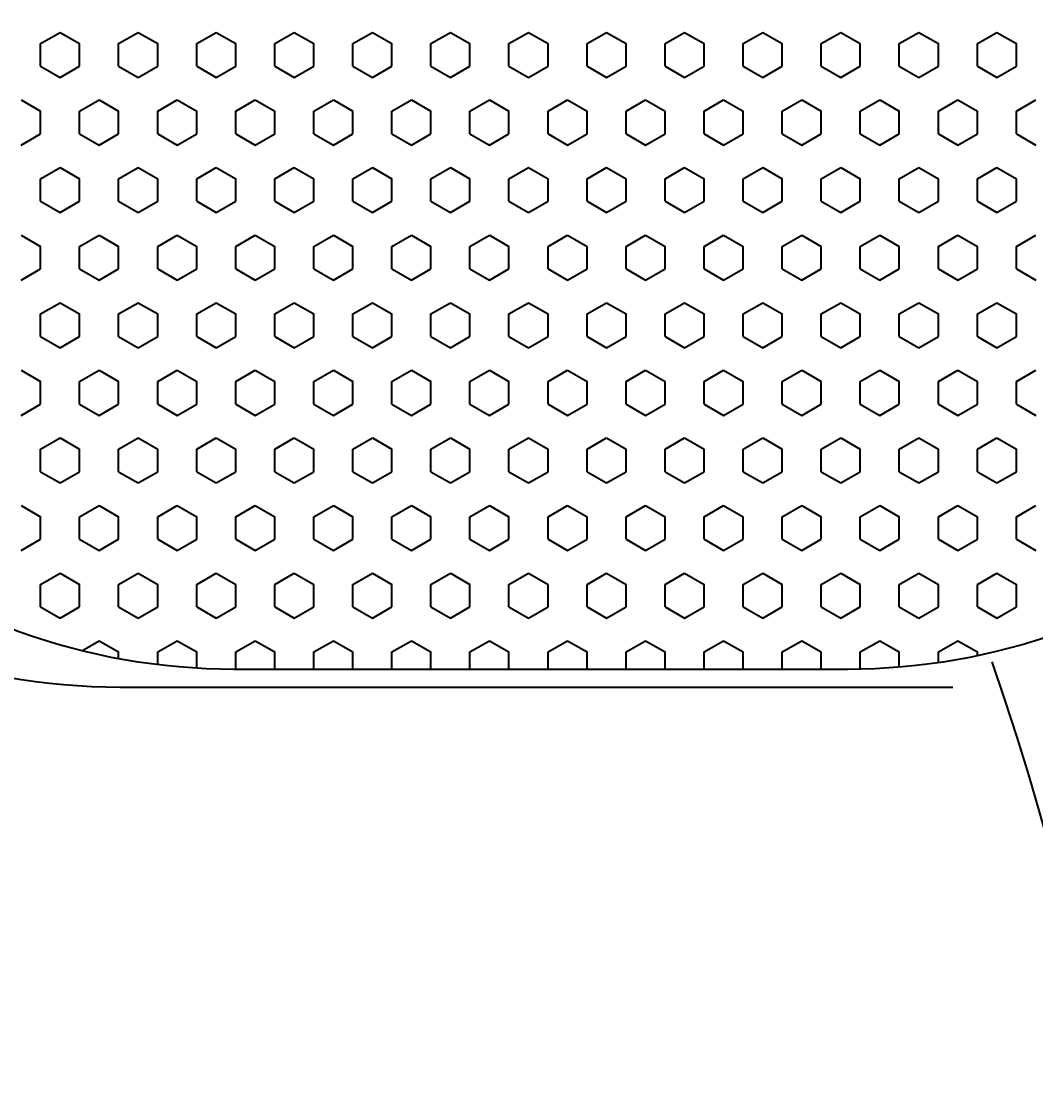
# Model space of a CAD drawing. Header units: millimetres. Extents: x 154.1 to 235.2, y 94.9 to 137.4.
# Drawn here: x 205.0363 to 205.1489, y 114.6907 to 114.8076 of the extents above; entities that cross this region are included whole.
import ezdxf

# ---------------------------------------------------------------- set-up
doc = ezdxf.new("R2010")
doc.units = ezdxf.units.MM
doc.header["$LTSCALE"] = 0.05
doc.layers.add('ACES-I', color=251, linetype='Continuous')
doc.layers.add('Cotas', color=6, linetype='Continuous')
doc.styles.get("Standard").update_dxf_attribs({"font": 'arial.ttf'})
doc.dimstyles.new('ISO-25', dxfattribs={"dimtxt": 0.3, "dimasz": 2.5, "dimexe": 1.25, "dimexo": 0.625, "dimgap": 0.2, "dimtad": 1, "dimzin": 1, "dimtxsty": 'Standard', "dimcen": 2.5, "dimse1": 1, "dimse2": 1, "dimsd1": 1, "dimsd2": 1, "dimclrd": 6, "dimclrt": 2, "dimadec": 0, "dimazin": 0, "dimtfac": 1, "dimtmove": 0, "dimatfit": 3, "dimfxl": 1, "dimarcsym": 0})

# ---------------------------------------------------------------- blocks, each defined once
blk = doc.blocks.new('*X8')
at = {"color": 0}
for p, q in [((6.082500001422513, 2.66302811745843), (6.081250001422513, 2.665193180967891)), ((6.085000000848469, 2.663028116147282), (6.086250000848469, 2.665193179656743)), ((6.097500001425312, 2.663028117460047), (6.096250001425313, 2.665193180969508)), ((6.10000000085127, 2.663028116145665), (6.10125000085127, 2.665193179655126)), ((6.112500001428113, 2.663028117461665), (6.111250001428114, 2.665193180971126)), ((6.115000000854071, 2.663028116144047), (6.116250000854071, 2.665193179653508)), ((6.127500001430914, 2.663028117463281), (6.126250001430914, 2.665193180972742)), ((6.130000000856872, 2.663028116142429), (6.131250000856872, 2.66519317965189)), ((6.073750000846601, 2.660863052638899), (6.075000000846601, 2.66302811614836)), ((6.075, 2.6630281173), (6.077500000000001, 2.6630281173)), ((6.078750001421579, 2.66086305394843), (6.077500001421579, 2.663028117457891)), ((6.0825, 2.6630281173), (6.085000000000001, 2.6630281173)), ((6.088750000849402, 2.660863052637282), (6.090000000849402, 2.663028116146743)), ((6.090000000000001, 2.6630281173), (6.092500000000001, 2.6630281173)), ((6.093750001424379, 2.660863053950047), (6.092500001424379, 2.663028117459508)), ((6.097500000000001, 2.6630281173), (6.100000000000001, 2.6630281173)), ((6.103750000852203, 2.660863052635664), (6.105000000852203, 2.663028116145125)), ((6.105000000000001, 2.6630281173), (6.107500000000002, 2.6630281173)), ((6.10875000142718, 2.660863053951664), (6.10750000142718, 2.663028117461125)), ((6.112500000000002, 2.6630281173), (6.115000000000002, 2.6630281173)), ((6.118750000855004, 2.660863052634047), (6.120000000855004, 2.663028116143508)), ((6.120000000000002, 2.6630281173), (6.122500000000002, 2.6630281173)), ((6.123750001429981, 2.660863053953281), (6.122500001429981, 2.663028117462742)), ((6.127500000000002, 2.6630281173), (6.130000000000003, 2.6630281173)), ((6.133750000857805, 2.660863052632429), (6.135000000857804, 2.66302811614189)), ((6.135000000000002, 2.6630281173), (6.137500000000003, 2.6630281173)), ((6.138750001432781, 2.660863053954899), (6.137500001432781, 2.66302811746436)), ((6.075000001420646, 2.65869799043843), (6.073750001420646, 2.660863053947891)), ((6.077500000847535, 2.6586979891289), (6.078750000847535, 2.660863052638361)), ((6.090000001423447, 2.658697990440047), (6.088750001423447, 2.660863053949508)), ((6.092500000850336, 2.658697989127282), (6.093750000850336, 2.660863052636743)), ((6.105000001426246, 2.658697990441664), (6.103750001426246, 2.660863053951125)), ((6.107500000853137, 2.658697989125664), (6.108750000853137, 2.660863052635125)), ((6.120000001429047, 2.658697990443281), (6.118750001429047, 2.660863053952742)), ((6.122500000855937, 2.658697989124047), (6.123750000855937, 2.660863052633508)), ((6.135000001431847, 2.658697990444899), (6.133750001431848, 2.66086305395436)), ((6.137500000858739, 2.658697989122428), (6.138750000858739, 2.660863052631889)), ((6.069574386297898, 2.65869799028), (6.069999999999999, 2.65869799028)), ((6.071250001419712, 2.65653292692843), (6.070000001419713, 2.658697990437891)), ((6.074999999999999, 2.65869799028), (6.0775, 2.65869799028)), ((6.081250000848469, 2.656532925618899), (6.082500000848468, 2.65869798912836)), ((6.0825, 2.65869799028), (6.085, 2.65869799028)), ((6.086250001422513, 2.656532926930047), (6.085000001422514, 2.658697990439508)), ((6.09, 2.65869799028), (6.0925, 2.65869799028)), ((6.09625000085127, 2.656532925617282), (6.097500000851269, 2.658697989126743)), ((6.0975, 2.65869799028), (6.100000000000001, 2.65869799028)), ((6.101250001425313, 2.656532926931664), (6.100000001425313, 2.658697990441125)), ((6.105, 2.65869799028), (6.107500000000001, 2.65869799028)), ((6.111250000854071, 2.656532925615664), (6.11250000085407, 2.658697989125125)), ((6.112500000000001, 2.65869799028), (6.115000000000001, 2.65869799028)), ((6.116250001428114, 2.656532926933282), (6.115000001428114, 2.658697990442743)), ((6.120000000000001, 2.65869799028), (6.122500000000001, 2.65869799028)), ((6.126250000856872, 2.656532925614046), (6.127500000856871, 2.658697989123507)), ((6.127500000000001, 2.65869799028), (6.130000000000002, 2.65869799028)), ((6.131250001430914, 2.656532926934899), (6.130000001430914, 2.65869799044436)), ((6.135000000000002, 2.65869799028), (6.137500000000002, 2.65869799028)), ((6.070000000846601, 2.654367862110516), (6.071250000846601, 2.656532925619977)), ((6.082500001421579, 2.654367863420047), (6.081250001421579, 2.656532926929508)), ((6.085000000849402, 2.654367862108899), (6.086250000849402, 2.65653292561836)), ((6.097500001424379, 2.654367863421664), (6.096250001424379, 2.656532926931125)), ((6.100000000852203, 2.654367862107281), (6.101250000852203, 2.656532925616742)), ((6.11250000142718, 2.654367863423281), (6.11125000142718, 2.656532926932742)), ((6.115000000855004, 2.654367862105664), (6.116250000855004, 2.656532925615125)), ((6.127500001429981, 2.654367863424898), (6.126250001429981, 2.656532926934359)), ((6.130000000857804, 2.654367862104046), (6.131250000857804, 2.656532925613507)), ((6.068803718789388, 2.65436786326), (6.069999999999999, 2.65436786326)), ((6.073750000847535, 2.652202798600517), (6.075000000847535, 2.654367862109978)), ((6.074999999999999, 2.65436786326), (6.0775, 2.65436786326)), ((6.078750001420646, 2.652202799910047), (6.077500001420646, 2.654367863419508)), ((6.0825, 2.65436786326), (6.085, 2.65436786326)), ((6.088750000850336, 2.652202798598899), (6.090000000850336, 2.65436786210836)), ((6.09, 2.65436786326), (6.0925, 2.65436786326)), ((6.093750001423447, 2.652202799911664), (6.092500001423447, 2.654367863421125)), ((6.0975, 2.65436786326), (6.100000000000001, 2.65436786326)), ((6.103750000853137, 2.652202798597281), (6.105000000853137, 2.654367862106742)), ((6.105, 2.65436786326), (6.107500000000001, 2.65436786326)), ((6.108750001426246, 2.652202799913281), (6.107500001426247, 2.654367863422742)), ((6.112500000000001, 2.65436786326), (6.115000000000001, 2.65436786326)), ((6.118750000855937, 2.652202798595664), (6.120000000855937, 2.654367862105125)), ((6.120000000000001, 2.65436786326), (6.122500000000001, 2.65436786326)), ((6.123750001429047, 2.652202799914898), (6.122500001429048, 2.654367863424359)), ((6.127500000000001, 2.65436786326), (6.130000000000002, 2.65436786326)), ((6.133750000858739, 2.652202798594046), (6.135000000858739, 2.654367862103507)), ((6.135000000000002, 2.65436786326), (6.137500000000002, 2.65436786326)), ((6.138750001431847, 2.652202799916516), (6.137500001431848, 2.654367863425977)), ((6.075000001419713, 2.650037736400047), (6.073750001419713, 2.652202799909508)), ((6.077500000848469, 2.650037735090516), (6.078750000848468, 2.652202798599977)), ((6.090000001422514, 2.650037736401664), (6.088750001422514, 2.652202799911125)), ((6.09250000085127, 2.650037735088899), (6.093750000851269, 2.65220279859836)), ((6.105000001425313, 2.650037736403281), (6.103750001425313, 2.652202799912742)), ((6.107500000854071, 2.650037735087281), (6.10875000085407, 2.652202798596742)), ((6.120000001428114, 2.650037736404899), (6.118750001428114, 2.65220279991436)), ((6.122500000856872, 2.650037735085663), (6.123750000856871, 2.652202798595124)), ((6.135000001430914, 2.650037736406516), (6.133750001430914, 2.652202799915977)), ((6.137500000859672, 2.650037735084046), (6.138750000859671, 2.652202798593507)), ((6.068309786027186, 2.65003773624), (6.069999999999999, 2.65003773624)), ((6.071250001418779, 2.647872672890047), (6.070000001418779, 2.650037736399508)), ((6.074999999999999, 2.65003773624), (6.0775, 2.65003773624)), ((6.081250000849402, 2.647872671580516), (6.082500000849402, 2.650037735089977)), ((6.0825, 2.65003773624), (6.085, 2.65003773624)), ((6.086250001421579, 2.647872672891664), (6.085000001421579, 2.650037736401125)), ((6.09, 2.65003773624), (6.0925, 2.65003773624)), ((6.096250000852203, 2.647872671578898), (6.097500000852203, 2.650037735088359)), ((6.0975, 2.65003773624), (6.100000000000001, 2.65003773624)), ((6.101250001424379, 2.647872672893281), (6.100000001424379, 2.650037736402742)), ((6.105, 2.65003773624), (6.107500000000001, 2.65003773624)), ((6.111250000855004, 2.647872671577281), (6.112500000855004, 2.650037735086742)), ((6.112500000000001, 2.65003773624), (6.115000000000001, 2.65003773624)), ((6.11625000142718, 2.647872672894898), (6.11500000142718, 2.650037736404359)), ((6.120000000000001, 2.65003773624), (6.122500000000001, 2.65003773624)), ((6.126250000857804, 2.647872671575663), (6.127500000857804, 2.650037735085124)), ((6.127500000000001, 2.65003773624), (6.130000000000002, 2.65003773624)), ((6.131250001429981, 2.647872672896515), (6.130000001429981, 2.650037736405976)), ((6.135000000000002, 2.65003773624), (6.137500000000002, 2.65003773624)), ((6.070000000847535, 2.645707608072134), (6.071250000847535, 2.647872671581595)), ((6.082500001420646, 2.645707609381664), (6.081250001420647, 2.647872672891125)), ((6.085000000850336, 2.645707608070516), (6.086250000850336, 2.647872671579977)), ((6.097500001423447, 2.645707609383281), (6.096250001423448, 2.647872672892742)), ((6.100000000853137, 2.645707608068898), (6.101250000853137, 2.647872671578359)), ((6.112500001426246, 2.645707609384898), (6.111250001426247, 2.647872672894359)), ((6.115000000855937, 2.645707608067281), (6.116250000855937, 2.647872671576742)), ((6.127500001429047, 2.645707609386515), (6.126250001429048, 2.647872672895976)), ((6.130000000858739, 2.645707608065663), (6.131250000858739, 2.647872671575124)), ((6.068086728463343, 2.64570760922), (6.069999999999999, 2.64570760922)), ((6.073750000848468, 2.643542544562133), (6.075000000848468, 2.645707608071594)), ((6.074999999999999, 2.64570760922), (6.0775, 2.64570760922)), ((6.078750001419713, 2.643542545871664), (6.077500001419713, 2.645707609381125)), ((6.0825, 2.64570760922), (6.085, 2.64570760922)), ((6.088750000851269, 2.643542544560516), (6.090000000851269, 2.645707608069977)), ((6.09, 2.64570760922), (6.0925, 2.64570760922)), ((6.093750001422514, 2.643542545873281), (6.092500001422514, 2.645707609382742)), ((6.0975, 2.64570760922), (6.100000000000001, 2.64570760922)), ((6.10375000085407, 2.643542544558898), (6.10500000085407, 2.645707608068359)), ((6.105, 2.64570760922), (6.107500000000001, 2.64570760922)), ((6.108750001425313, 2.643542545874898), (6.107500001425313, 2.645707609384359)), ((6.112500000000001, 2.64570760922), (6.115000000000001, 2.64570760922)), ((6.118750000856871, 2.64354254455728), (6.120000000856871, 2.645707608066741)), ((6.120000000000001, 2.64570760922), (6.122500000000001, 2.64570760922)), ((6.123750001428114, 2.643542545876516), (6.122500001428114, 2.645707609385977)), ((6.127500000000001, 2.64570760922), (6.130000000000002, 2.64570760922)), ((6.133750000859671, 2.643542544555663), (6.135000000859671, 2.645707608065124)), ((6.135000000000002, 2.64570760922), (6.137500000000002, 2.64570760922)), ((6.138750001430914, 2.643542545878133), (6.137500001430914, 2.645707609387594)), ((6.075000001418779, 2.641377482361664), (6.073750001418779, 2.643542545871125)), ((6.077500000849402, 2.641377481052133), (6.078750000849402, 2.643542544561594)), ((6.090000001421579, 2.641377482363281), (6.088750001421579, 2.643542545872742)), ((6.092500000852203, 2.641377481050515), (6.093750000852203, 2.643542544559976)), ((6.105000001424379, 2.641377482364898), (6.10375000142438, 2.643542545874359)), ((6.107500000855004, 2.641377481048898), (6.108750000855004, 2.643542544558359)), ((6.12000000142718, 2.641377482366515), (6.118750001427181, 2.643542545875976)), ((6.122500000857804, 2.64137748104728), (6.123750000857804, 2.643542544556741)), ((6.135000001429981, 2.641377482368132), (6.133750001429982, 2.643542545877593)), ((6.137500000860605, 2.641377481045662), (6.138750000860605, 2.643542544555123)), ((6.068072031699706, 2.6413774822), (6.069999999999999, 2.6413774822)), ((6.071250001417845, 2.639212418851665), (6.070000001417846, 2.641377482361126)), ((6.074999999999999, 2.6413774822), (6.0775, 2.6413774822)), ((6.081250000850336, 2.639212417542133), (6.082500000850335, 2.641377481051594)), ((6.0825, 2.6413774822), (6.085, 2.6413774822)), ((6.086250001420646, 2.639212418853282), (6.085000001420647, 2.641377482362743)), ((6.09, 2.6413774822), (6.0925, 2.6413774822)), ((6.096250000853137, 2.639212417540515), (6.097500000853136, 2.641377481049976)), ((6.0975, 2.6413774822), (6.100000000000001, 2.6413774822)), ((6.101250001423447, 2.639212418854898), (6.100000001423448, 2.641377482364359)), ((6.105, 2.6413774822), (6.107500000000001, 2.6413774822)), ((6.111250000855937, 2.639212417538898), (6.112500000855936, 2.641377481048359)), ((6.112500000000001, 2.6413774822), (6.115000000000001, 2.6413774822)), ((6.116250001426247, 2.639212418856515), (6.115000001426247, 2.641377482365976)), ((6.120000000000001, 2.6413774822), (6.122500000000001, 2.6413774822)), ((6.126250000858739, 2.63921241753728), (6.127500000858738, 2.641377481046741)), ((6.127500000000001, 2.6413774822), (6.130000000000002, 2.6413774822)), ((6.131250001429048, 2.639212418858132), (6.130000001429048, 2.641377482367593)), ((6.135000000000002, 2.6413774822), (6.137500000000002, 2.6413774822)), ((6.070000000848468, 2.63704735403375), (6.071250000848468, 2.639212417543211)), ((6.082500001419713, 2.637047355343281), (6.081250001419713, 2.639212418852742)), ((6.085000000851269, 2.637047354032133), (6.086250000851269, 2.639212417541594)), ((6.097500001422514, 2.637047355344898), (6.096250001422514, 2.639212418854359)), ((6.10000000085407, 2.637047354030515), (6.10125000085407, 2.639212417539976)), ((6.112500001425313, 2.637047355346515), (6.111250001425313, 2.639212418855976)), ((6.115000000856871, 2.637047354028897), (6.116250000856871, 2.639212417538358)), ((6.127500001428114, 2.637047355348133), (6.126250001428114, 2.639212418857594)), ((6.130000000859671, 2.63704735402728), (6.131250000859671, 2.639212417536741)), ((6.068072031699706, 2.63704735518), (6.069999999999999, 2.63704735518)), ((6.073750000849402, 2.63488229052375), (6.075000000849402, 2.637047354033211)), ((6.074999999999999, 2.63704735518), (6.0775, 2.63704735518)), ((6.078750001418779, 2.634882291833281), (6.077500001418779, 2.637047355342742)), ((6.0825, 2.63704735518), (6.085, 2.63704735518)), ((6.088750000852203, 2.634882290522132), (6.090000000852203, 2.637047354031593)), ((6.09, 2.63704735518), (6.0925, 2.63704735518)), ((6.093750001421579, 2.634882291834898), (6.09250000142158, 2.637047355344359)), ((6.0975, 2.63704735518), (6.100000000000001, 2.63704735518)), ((6.103750000855004, 2.634882290520515), (6.105000000855004, 2.637047354029976)), ((6.105, 2.63704735518), (6.107500000000001, 2.63704735518)), ((6.108750001424379, 2.634882291836515), (6.10750000142438, 2.637047355345976)), ((6.112500000000001, 2.63704735518), (6.115000000000001, 2.63704735518)), ((6.118750000857804, 2.634882290518897), (6.120000000857804, 2.637047354028358)), ((6.120000000000001, 2.63704735518), (6.122500000000001, 2.63704735518)), ((6.12375000142718, 2.634882291838132), (6.122500001427181, 2.637047355347593)), ((6.127500000000001, 2.63704735518), (6.130000000000002, 2.63704735518)), ((6.133750000860605, 2.634882290517279), (6.135000000860605, 2.63704735402674)), ((6.135000000000002, 2.63704735518), (6.137500000000002, 2.63704735518)), ((6.138750001429981, 2.634882291839749), (6.137500001429982, 2.63704735534921)), ((6.075000001417846, 2.632717228323282), (6.073750001417846, 2.634882291832743)), ((6.077500000850335, 2.63271722701375), (6.078750000850335, 2.634882290523211)), ((6.090000001420647, 2.632717228324899), (6.088750001420647, 2.63488229183436)), ((6.092500000853136, 2.632717227012132), (6.093750000853136, 2.634882290521593)), ((6.105000001423448, 2.632717228326515), (6.103750001423448, 2.634882291835976)), ((6.107500000855937, 2.632717227010515), (6.108750000855936, 2.634882290519976)), ((6.120000001426247, 2.632717228328132), (6.118750001426247, 2.634882291837593)), ((6.122500000858738, 2.632717227008897), (6.123750000858738, 2.634882290518358)), ((6.135000001429048, 2.632717228329749), (6.133750001429048, 2.63488229183921)), ((6.137500000861539, 2.632717227007279), (6.138750000861538, 2.63488229051674)), ((6.068072031699706, 2.63271722816), (6.069999999999999, 2.63271722816)), ((6.071250001416914, 2.630552164813282), (6.070000001416914, 2.632717228322743)), ((6.074999999999999, 2.63271722816), (6.0775, 2.63271722816)), ((6.081250000851269, 2.63055216350375), (6.082500000851269, 2.632717227013211)), ((6.0825, 2.63271722816), (6.085, 2.63271722816)), ((6.086250001419713, 2.630552164814898), (6.085000001419713, 2.632717228324359)), ((6.09, 2.63271722816), (6.0925, 2.63271722816)), ((6.09625000085407, 2.630552163502132), (6.09750000085407, 2.632717227011593)), ((6.0975, 2.63271722816), (6.100000000000001, 2.63271722816)), ((6.101250001422514, 2.630552164816515), (6.100000001422514, 2.632717228325976)), ((6.105, 2.63271722816), (6.107500000000001, 2.63271722816)), ((6.111250000856871, 2.630552163500514), (6.112500000856871, 2.632717227009975)), ((6.112500000000001, 2.63271722816), (6.115000000000001, 2.63271722816)), ((6.116250001425313, 2.630552164818132), (6.115000001425313, 2.632717228327593)), ((6.120000000000001, 2.63271722816), (6.122500000000001, 2.63271722816)), ((6.126250000859671, 2.630552163498897), (6.127500000859671, 2.632717227008358)), ((6.127500000000001, 2.63271722816), (6.130000000000002, 2.63271722816)), ((6.131250001428114, 2.63055216481975), (6.130000001428114, 2.632717228329211)), ((6.135000000000002, 2.63271722816), (6.137500000000002, 2.63271722816)), ((6.070000000849402, 2.628387099995367), (6.071250000849401, 2.630552163504828)), ((6.082500001418779, 2.628387101304898), (6.08125000141878, 2.630552164814359)), ((6.085000000852203, 2.628387099993749), (6.086250000852202, 2.63055216350321)), ((6.097500001421579, 2.628387101306515), (6.09625000142158, 2.630552164815976)), ((6.100000000855004, 2.628387099992132), (6.101250000855003, 2.630552163501593)), ((6.11250000142438, 2.628387101308132), (6.11125000142438, 2.630552164817593)), ((6.115000000857804, 2.628387099990514), (6.116250000857804, 2.630552163499975)), ((6.127500001427181, 2.62838710130975), (6.126250001427181, 2.630552164819211)), ((6.130000000860605, 2.628387099988896), (6.131250000860605, 2.630552163498357)), ((6.068072031699706, 2.62838710114), (6.069999999999999, 2.62838710114)), ((6.073750000850335, 2.626222036485367), (6.075000000850335, 2.628387099994828)), ((6.074999999999999, 2.62838710114), (6.0775, 2.62838710114)), ((6.078750001417846, 2.626222037794899), (6.077500001417846, 2.62838710130436)), ((6.0825, 2.62838710114), (6.085, 2.62838710114)), ((6.088750000853136, 2.626222036483749), (6.090000000853136, 2.62838709999321)), ((6.09, 2.62838710114), (6.0925, 2.62838710114)), ((6.093750001420647, 2.626222037796516), (6.092500001420647, 2.628387101305977)), ((6.0975, 2.62838710114), (6.100000000000001, 2.62838710114)), ((6.103750000855936, 2.626222036482132), (6.105000000855936, 2.628387099991593)), ((6.105, 2.62838710114), (6.107500000000001, 2.62838710114)), ((6.108750001423448, 2.626222037798132), (6.107500001423448, 2.628387101307593)), ((6.112500000000001, 2.62838710114), (6.115000000000001, 2.62838710114)), ((6.118750000858738, 2.626222036480514), (6.120000000858738, 2.628387099989975)), ((6.120000000000001, 2.62838710114), (6.122500000000001, 2.62838710114)), ((6.123750001426247, 2.626222037799749), (6.122500001426247, 2.62838710130921)), ((6.127500000000001, 2.62838710114), (6.130000000000002, 2.62838710114)), ((6.133750000861538, 2.626222036478896), (6.135000000861538, 2.628387099988357)), ((6.135000000000002, 2.62838710114), (6.137500000000002, 2.62838710114)), ((6.138750001429048, 2.626222037801366), (6.137500001429048, 2.628387101310827)), ((6.075000001416914, 2.624056974284899), (6.073750001416914, 2.62622203779436)), ((6.077500000851269, 2.624056972975367), (6.078750000851269, 2.626222036484828)), ((6.090000001419713, 2.624056974286515), (6.088750001419713, 2.626222037795976)), ((6.09250000085407, 2.624056972973749), (6.09375000085407, 2.62622203648321)), ((6.105000001422514, 2.624056974288132), (6.103750001422514, 2.626222037797593)), ((6.107500000856871, 2.624056972972131), (6.108750000856871, 2.626222036481592)), ((6.120000001425313, 2.624056974289749), (6.118750001425314, 2.62622203779921)), ((6.122500000859671, 2.624056972970514), (6.123750000859671, 2.626222036479975)), ((6.135000001428114, 2.624056974291367), (6.133750001428115, 2.626222037800828)), ((6.137500000862471, 2.624056972968896), (6.138750000862471, 2.626222036478357)), ((6.068072031699706, 2.62405697412), (6.069999999999999, 2.62405697412)), ((6.071250001415979, 2.621891910774899), (6.07000000141598, 2.62405697428436)), ((6.074999999999999, 2.62405697412), (6.0775, 2.62405697412)), ((6.081250000852203, 2.621891909465366), (6.082500000852202, 2.624056972974827)), ((6.0825, 2.62405697412), (6.085, 2.62405697412)), ((6.086250001418779, 2.621891910776515), (6.08500000141878, 2.624056974285976)), ((6.09, 2.62405697412), (6.0925, 2.62405697412)), ((6.096250000855004, 2.621891909463749), (6.097500000855003, 2.62405697297321)), ((6.0975, 2.62405697412), (6.100000000000001, 2.62405697412)), ((6.10125000142158, 2.621891910778132), (6.10000000142158, 2.624056974287593)), ((6.105, 2.62405697412), (6.107500000000001, 2.62405697412)), ((6.111250000857804, 2.621891909462131), (6.112500000857803, 2.624056972971592)), ((6.112500000000001, 2.62405697412), (6.115000000000001, 2.62405697412)), ((6.11625000142438, 2.621891910779749), (6.11500000142438, 2.62405697428921)), ((6.120000000000001, 2.62405697412), (6.122500000000001, 2.62405697412)), ((6.126250000860605, 2.621891909460513), (6.127500000860604, 2.624056972969974)), ((6.127500000000001, 2.62405697412), (6.130000000000002, 2.62405697412)), ((6.131250001427181, 2.621891910781367), (6.130000001427181, 2.624056974290828)), ((6.135000000000002, 2.62405697412), (6.137500000000002, 2.62405697412)), ((6.070000000850335, 2.619726845956984), (6.071250000850335, 2.621891909466445)), ((6.082500001417846, 2.619726847266516), (6.081250001417846, 2.621891910775977)), ((6.085000000853136, 2.619726845955366), (6.086250000853136, 2.621891909464827)), ((6.097500001420647, 2.619726847268133), (6.096250001420647, 2.621891910777594)), ((6.100000000855936, 2.619726845953749), (6.101250000855936, 2.62189190946321)), ((6.112500001423448, 2.619726847269749), (6.111250001423448, 2.62189191077921)), ((6.115000000858738, 2.619726845952131), (6.116250000858738, 2.621891909461592)), ((6.127500001426247, 2.619726847271366), (6.126250001426247, 2.621891910780827)), ((6.130000000861538, 2.619726845950513), (6.131250000861538, 2.621891909459974)), ((6.068072031699706, 2.6197268471), (6.069999999999999, 2.6197268471)), ((6.073750000851269, 2.617561782446984), (6.075000000851269, 2.619726845956445)), ((6.074999999999999, 2.6197268471), (6.0775, 2.6197268471)), ((6.078750001416914, 2.617561783756516), (6.077500001416914, 2.619726847265977)), ((6.0825, 2.6197268471), (6.085, 2.6197268471)), ((6.08875000085407, 2.617561782445366), (6.09000000085407, 2.619726845954827)), ((6.09, 2.6197268471), (6.0925, 2.6197268471)), ((6.093750001419713, 2.617561783758132), (6.092500001419713, 2.619726847267593)), ((6.0975, 2.6197268471), (6.100000000000001, 2.6197268471)), ((6.103750000856871, 2.617561782443748), (6.105000000856871, 2.619726845953209)), ((6.105, 2.6197268471), (6.107500000000001, 2.6197268471)), ((6.108750001422514, 2.617561783759749), (6.107500001422514, 2.61972684726921)), ((6.112500000000001, 2.6197268471), (6.115000000000001, 2.6197268471)), ((6.118750000859671, 2.617561782442131), (6.120000000859671, 2.619726845951592)), ((6.120000000000001, 2.6197268471), (6.122500000000001, 2.6197268471)), ((6.123750001425313, 2.617561783761366), (6.122500001425314, 2.619726847270827)), ((6.127500000000001, 2.6197268471), (6.130000000000002, 2.6197268471)), ((6.133750000862471, 2.617561782440513), (6.135000000862471, 2.619726845949974)), ((6.135000000000002, 2.6197268471), (6.137500000000002, 2.6197268471)), ((6.138750001428114, 2.617561783762984), (6.137500001428115, 2.619726847272445)), ((6.07500000141598, 2.615396720246516), (6.07375000141598, 2.617561783755977)), ((6.077500000852202, 2.615396718936983), (6.078750000852202, 2.617561782446444)), ((6.09000000141878, 2.615396720248132), (6.08875000141878, 2.617561783757593)), ((6.092500000855003, 2.615396718935366), (6.093750000855003, 2.617561782444827)), ((6.10500000142158, 2.615396720249749), (6.10375000142158, 2.61756178375921)), ((6.107500000857804, 2.615396718933748), (6.108750000857803, 2.617561782443209)), ((6.12000000142438, 2.615396720251366), (6.11875000142438, 2.617561783760827)), ((6.122500000860605, 2.61539671893213), (6.123750000860604, 2.617561782441591)), ((6.135000001427181, 2.615396720252984), (6.133750001427181, 2.617561783762445)), ((6.137500000863405, 2.615396718930513), (6.138750000863404, 2.617561782439974)), ((6.068072031699706, 2.61539672008), (6.069999999999999, 2.61539672008)), ((6.071250001415047, 2.613231656736516), (6.070000001415047, 2.615396720245977)), ((6.074999999999999, 2.61539672008), (6.0775, 2.61539672008)), ((6.081250000853136, 2.613231655426983), (6.082500000853136, 2.615396718936444)), ((6.0825, 2.61539672008), (6.085, 2.61539672008)), ((6.086250001417846, 2.613231656738133), (6.085000001417846, 2.615396720247594)), ((6.09, 2.61539672008), (6.0925, 2.61539672008)), ((6.096250000855936, 2.613231655425366), (6.097500000855936, 2.615396718934827)), ((6.0975, 2.61539672008), (6.100000000000001, 2.61539672008)), ((6.101250001420647, 2.61323165673975), (6.100000001420647, 2.615396720249211)), ((6.105, 2.61539672008), (6.107500000000001, 2.61539672008)), ((6.111250000858738, 2.613231655423748), (6.112500000858738, 2.615396718933209)), ((6.112500000000001, 2.61539672008), (6.115000000000001, 2.61539672008)), ((6.116250001423448, 2.613231656741366), (6.115000001423448, 2.615396720250827)), ((6.120000000000001, 2.61539672008), (6.122500000000001, 2.61539672008)), ((6.126250000861538, 2.61323165542213), (6.127500000861538, 2.615396718931591)), ((6.127500000000001, 2.61539672008), (6.130000000000002, 2.61539672008)), ((6.131250001426247, 2.613231656742983), (6.130000001426247, 2.615396720252444)), ((6.135000000000002, 2.61539672008), (6.137500000000002, 2.61539672008)), ((6.070000000851269, 2.611066591918601), (6.071250000851268, 2.613231655428062)), ((6.082500001416914, 2.611066593228133), (6.081250001416914, 2.613231656737594)), ((6.08500000085407, 2.611066591916983), (6.086250000854069, 2.613231655426444)), ((6.097500001419713, 2.611066593229749), (6.096250001419714, 2.61323165673921)), ((6.100000000856871, 2.611066591915365), (6.10125000085687, 2.613231655424826)), ((6.112500001422514, 2.611066593231366), (6.111250001422515, 2.613231656740827)), ((6.115000000859671, 2.611066591913748), (6.116250000859671, 2.613231655423209)), ((6.127500001425314, 2.611066593232983), (6.126250001425314, 2.613231656742444)), ((6.130000000862471, 2.61106659191213), (6.131250000862471, 2.613231655421591)), ((6.068072031699706, 2.61106659306), (6.069999999999999, 2.61106659306)), ((6.073750000852202, 2.6089015284086), (6.075000000852202, 2.611066591918061)), ((6.074999999999999, 2.61106659306), (6.0775, 2.61106659306)), ((6.07875000141598, 2.608901529718133), (6.07750000141598, 2.611066593227594)), ((6.0825, 2.61106659306), (6.085, 2.61106659306)), ((6.088750000855003, 2.608901528406983), (6.090000000855003, 2.611066591916444)), ((6.09, 2.61106659306), (6.0925, 2.61106659306)), ((6.09375000141878, 2.608901529719749), (6.09250000141878, 2.61106659322921)), ((6.0975, 2.61106659306), (6.100000000000001, 2.61106659306)), ((6.103750000857803, 2.608901528405365), (6.105000000857803, 2.611066591914826)), ((6.105, 2.61106659306), (6.107500000000001, 2.61106659306)), ((6.10875000142158, 2.608901529721366), (6.10750000142158, 2.611066593230827)), ((6.112500000000001, 2.61106659306), (6.115000000000001, 2.61106659306)), ((6.118750000860604, 2.608901528403747), (6.120000000860604, 2.611066591913208)), ((6.120000000000001, 2.61106659306), (6.122500000000001, 2.61106659306)), ((6.12375000142438, 2.608901529722983), (6.12250000142438, 2.611066593232444)), ((6.127500000000001, 2.61106659306), (6.130000000000002, 2.61106659306)), ((6.133750000863404, 2.60890152840213), (6.135000000863404, 2.611066591911591)), ((6.135000000000002, 2.61106659306), (6.137500000000002, 2.61106659306)), ((6.138750001427181, 2.608901529724601), (6.137500001427181, 2.611066593234062)), ((6.075000001415047, 2.606736466208133), (6.073750001415047, 2.608901529717594)), ((6.077500000853136, 2.6067364648986), (6.078750000853136, 2.608901528408061)), ((6.090000001417846, 2.60673646620975), (6.088750001417846, 2.608901529719211)), ((6.092500000855936, 2.606736464896983), (6.093750000855936, 2.608901528406444)), ((6.105000001420647, 2.606736466211367), (6.103750001420647, 2.608901529720828)), ((6.107500000858738, 2.606736464895365), (6.108750000858738, 2.608901528404826)), ((6.120000001423448, 2.606736466212983), (6.118750001423448, 2.608901529722444)), ((6.122500000861538, 2.606736464893747), (6.123750000861538, 2.608901528403208)), ((6.135000001426247, 2.6067364662146), (6.133750001426248, 2.608901529724061)), ((6.137500000864338, 2.606736464892131), (6.138750000864338, 2.608901528401592)), ((6.068072031699707, 2.60673646604), (6.069999999999999, 2.60673646604)), ((6.071250001414113, 2.604571402698133), (6.070000001414114, 2.606736466207594)), ((6.074999999999999, 2.60673646604), (6.0775, 2.60673646604)), ((6.08125000085407, 2.6045714013886), (6.082500000854069, 2.606736464898061)), ((6.0825, 2.60673646604), (6.085, 2.60673646604)), ((6.086250001416914, 2.60457140269975), (6.085000001416915, 2.606736466209211)), ((6.09, 2.60673646604), (6.0925, 2.60673646604)), ((6.096250000856871, 2.604571401386982), (6.09750000085687, 2.606736464896443)), ((6.0975, 2.60673646604), (6.100000000000001, 2.60673646604)), ((6.101250001419714, 2.604571402701366), (6.100000001419714, 2.606736466210827)), ((6.105, 2.60673646604), (6.107500000000001, 2.60673646604)), ((6.111250000859671, 2.604571401385365), (6.11250000085967, 2.606736464894826)), ((6.112500000000001, 2.60673646604), (6.115000000000001, 2.60673646604)), ((6.116250001422515, 2.604571402702983), (6.115000001422515, 2.606736466212444)), ((6.120000000000001, 2.60673646604), (6.122500000000001, 2.60673646604)), ((6.126250000862471, 2.604571401383747), (6.12750000086247, 2.606736464893208)), ((6.127500000000001, 2.60673646604), (6.130000000000002, 2.60673646604)), ((6.131250001425314, 2.6045714027046), (6.130000001425314, 2.606736466214061)), ((6.135000000000002, 2.60673646604), (6.137500000000002, 2.60673646604)), ((6.070000000852202, 2.602406337880217), (6.071250000852202, 2.604571401389678)), ((6.08250000141598, 2.60240633918975), (6.08125000141598, 2.604571402699211)), ((6.085000000855003, 2.6024063378786), (6.086250000855003, 2.604571401388061)), ((6.09750000141878, 2.602406339191366), (6.09625000141878, 2.604571402700827)), ((6.100000000857803, 2.602406337876982), (6.101250000857803, 2.604571401386443)), ((6.11250000142158, 2.602406339192983), (6.11125000142158, 2.604571402702444)), ((6.115000000860604, 2.602406337875364), (6.116250000860604, 2.604571401384825)), ((6.12750000142438, 2.6024063391946), (6.12625000142438, 2.604571402704061)), ((6.130000000863404, 2.602406337873747), (6.131250000863404, 2.604571401383208)), ((6.068072031699707, 2.60240633902), (6.069999999999999, 2.60240633902)), ((6.073750000853136, 2.600241274370217), (6.075000000853136, 2.602406337879678)), ((6.074999999999999, 2.60240633902), (6.0775, 2.60240633902)), ((6.078750001415047, 2.60024127567975), (6.077500001415047, 2.602406339189211)), ((6.0825, 2.60240633902), (6.085, 2.60240633902)), ((6.088750000855936, 2.6002412743686), (6.090000000855936, 2.602406337878061)), ((6.09, 2.60240633902), (6.0925, 2.60240633902)), ((6.093750001417846, 2.600241275681367), (6.092500001417847, 2.602406339190828)), ((6.0975, 2.60240633902), (6.100000000000001, 2.60240633902)), ((6.103750000858738, 2.600241274366982), (6.105000000858738, 2.602406337876443)), ((6.105, 2.60240633902), (6.107500000000001, 2.60240633902)), ((6.108750001420647, 2.600241275682984), (6.107500001420648, 2.602406339192445)), ((6.112500000000001, 2.60240633902), (6.115000000000001, 2.60240633902)), ((6.118750000861538, 2.600241274365364), (6.120000000861538, 2.602406337874825)), ((6.120000000000001, 2.60240633902), (6.122500000000001, 2.60240633902)), ((6.123750001423448, 2.600241275684601), (6.122500001423449, 2.602406339194062)), ((6.127500000000001, 2.60240633902), (6.130000000000002, 2.60240633902)), ((6.133750000864338, 2.600241274363748), (6.135000000864338, 2.602406337873209)), ((6.135000000000002, 2.60240633902), (6.137500000000002, 2.60240633902)), ((6.138750001426247, 2.600241275686217), (6.137500001426248, 2.602406339195678)), ((6.075000001414113, 2.59807621216975), (6.073750001414114, 2.600241275679211)), ((6.077500000854069, 2.598076210860217), (6.078750000854069, 2.600241274369678)), ((6.090000001416914, 2.598076212171367), (6.088750001416915, 2.600241275680828)), ((6.09250000085687, 2.598076210858599), (6.09375000085687, 2.60024127436806)), ((6.105000001419714, 2.598076212172983), (6.103750001419714, 2.600241275682444)), ((6.10750000085967, 2.598076210856982), (6.10875000085967, 2.600241274366443)), ((6.120000001422515, 2.5980762121746), (6.118750001422515, 2.600241275684061)), ((6.122500000862471, 2.598076210855364), (6.12375000086247, 2.600241274364825)), ((6.135000001425314, 2.598076212176217), (6.133750001425314, 2.600241275685678)), ((6.137500000865272, 2.598076210853747), (6.138750000865271, 2.600241274363208)), ((6.068072031699707, 2.598076212), (6.069999999999999, 2.598076212)), ((6.07125000141318, 2.59591114865975), (6.07000000141318, 2.598076212169211)), ((6.074999999999999, 2.598076212), (6.0775, 2.598076212)), ((6.081250000855003, 2.595911147350217), (6.082500000855003, 2.598076210859678)), ((6.0825, 2.598076212), (6.085, 2.598076212)), ((6.08625000141598, 2.595911148661367), (6.08500000141598, 2.598076212170828)), ((6.09, 2.598076212), (6.0925, 2.598076212)), ((6.096250000857803, 2.595911147348599), (6.097500000857803, 2.59807621085806)), ((6.0975, 2.598076212), (6.100000000000001, 2.598076212)), ((6.10125000141878, 2.595911148662983), (6.10000000141878, 2.598076212172444)), ((6.105, 2.598076212), (6.107500000000001, 2.598076212)), ((6.111250000860604, 2.595911147346981), (6.112500000860604, 2.598076210856442)), ((6.112500000000001, 2.598076212), (6.115000000000001, 2.598076212)), ((6.11625000142158, 2.5959111486646), (6.11500000142158, 2.598076212174061)), ((6.120000000000001, 2.598076212), (6.122500000000001, 2.598076212)), ((6.126250000863404, 2.595911147345364), (6.127500000863404, 2.598076210854825)), ((6.127500000000001, 2.598076212), (6.130000000000002, 2.598076212)), ((6.13125000142438, 2.595911148666217), (6.130000001424381, 2.598076212175678)), ((6.135000000000002, 2.598076212), (6.137500000000002, 2.598076212)), ((6.070000000853136, 2.593746083841834), (6.071250000853135, 2.595911147351295)), ((6.082500001415047, 2.593746085151367), (6.081250001415047, 2.595911148660828)), ((6.085000000855936, 2.593746083840217), (6.086250000855935, 2.595911147349678)), ((6.097500001417846, 2.593746085152984), (6.096250001417847, 2.595911148662445)), ((6.100000000858738, 2.593746083838599), (6.101250000858737, 2.59591114734806)), ((6.112500001420647, 2.593746085154601), (6.111250001420648, 2.595911148664062)), ((6.115000000861538, 2.593746083836981), (6.116250000861537, 2.595911147346442)), ((6.127500001423448, 2.593746085156218), (6.126250001423449, 2.595911148665679)), ((6.130000000864338, 2.593746083835365), (6.131250000864338, 2.595911147344826)), ((6.068072031699707, 2.59374608498), (6.069999999999999, 2.59374608498)), ((6.073750000854069, 2.591581020331834), (6.075000000854069, 2.593746083841295)), ((6.074999999999999, 2.59374608498), (6.0775, 2.59374608498)), ((6.078750001414114, 2.591581021641367), (6.077500001414114, 2.593746085150828)), ((6.0825, 2.59374608498), (6.085, 2.59374608498)), ((6.08875000085687, 2.591581020330216), (6.09000000085687, 2.593746083839677)), ((6.09, 2.59374608498), (6.0925, 2.59374608498)), ((6.093750001416915, 2.591581021642984), (6.092500001416915, 2.593746085152445)), ((6.0975, 2.59374608498), (6.100000000000001, 2.59374608498)), ((6.10375000085967, 2.591581020328599), (6.10500000085967, 2.59374608383806)), ((6.105, 2.59374608498), (6.107500000000001, 2.59374608498)), ((6.108750001419714, 2.5915810216446), (6.107500001419714, 2.593746085154061)), ((6.112500000000001, 2.59374608498), (6.115000000000001, 2.59374608498)), ((6.11875000086247, 2.591581020326981), (6.12000000086247, 2.593746083836442)), ((6.120000000000001, 2.59374608498), (6.122500000000001, 2.59374608498)), ((6.123750001422515, 2.591581021646217), (6.122500001422515, 2.593746085155678)), ((6.127500000000001, 2.59374608498), (6.130000000000002, 2.59374608498)), ((6.133750000865271, 2.591581020325364), (6.135000000865271, 2.593746083834825)), ((6.135000000000002, 2.59374608498), (6.137500000000002, 2.59374608498)), ((6.138750001425314, 2.591581021647834), (6.137500001425314, 2.593746085157295)), ((6.07500000141318, 2.589415958131367), (6.07375000141318, 2.591581021640828)), ((6.077500000855003, 2.589415956821834), (6.078750000855003, 2.591581020331295)), ((6.09000000141598, 2.589415958132984), (6.08875000141598, 2.591581021642445)), ((6.092500000857803, 2.589415956820216), (6.093750000857803, 2.591581020329677)), ((6.10500000141878, 2.5894159581346), (6.10375000141878, 2.591581021644061)), ((6.107500000860604, 2.589415956818598), (6.108750000860604, 2.591581020328059)), ((6.12000000142158, 2.589415958136217), (6.118750001421581, 2.591581021645678)), ((6.122500000863404, 2.589415956816981), (6.123750000863404, 2.591581020326442)), ((6.13500000142438, 2.589415958137834), (6.133750001424381, 2.591581021647295)), ((6.137500000866205, 2.589415956815364), (6.138750000866205, 2.591581020324825)), ((6.068072031699707, 2.58941595796), (6.069999999999999, 2.58941595796)), ((6.071250001412246, 2.587250894621367), (6.070000001412247, 2.589415958130828)), ((6.074999999999999, 2.58941595796), (6.0775, 2.58941595796)), ((6.081250000855936, 2.587250893311834), (6.082500000855935, 2.589415956821295)), ((6.0825, 2.58941595796), (6.085, 2.58941595796)), ((6.086250001415047, 2.587250894622984), (6.085000001415048, 2.589415958132445)), ((6.09, 2.58941595796), (6.0925, 2.58941595796)), ((6.096250000858737, 2.587250893310216), (6.097500000858737, 2.589415956819677)), ((6.0975, 2.58941595796), (6.100000000000001, 2.58941595796)), ((6.101250001417847, 2.587250894624601), (6.100000001417847, 2.589415958134062)), ((6.105, 2.58941595796), (6.107500000000001, 2.58941595796)), ((6.111250000861538, 2.587250893308598), (6.112500000861537, 2.589415956818059)), ((6.112500000000001, 2.58941595796), (6.115000000000001, 2.58941595796)), ((6.116250001420648, 2.587250894626218), (6.115000001420648, 2.589415958135679)), ((6.120000000000001, 2.58941595796), (6.122500000000001, 2.58941595796)), ((6.126250000864338, 2.587250893306982), (6.127500000864337, 2.589415956816443)), ((6.127500000000001, 2.58941595796), (6.130000000000002, 2.58941595796)), ((6.131250001423449, 2.587250894627835), (6.130000001423449, 2.589415958137296)), ((6.135000000000002, 2.58941595796), (6.137500000000002, 2.58941595796)), ((6.070000000854069, 2.585085829803451), (6.071250000854069, 2.587250893312912)), ((6.082500001414114, 2.585085831112984), (6.081250001414114, 2.587250894622445)), ((6.08500000085687, 2.585085829801833), (6.08625000085687, 2.587250893311294)), ((6.097500001416915, 2.585085831114601), (6.096250001416915, 2.587250894624062)), ((6.10000000085967, 2.585085829800216), (6.10125000085967, 2.587250893309677)), ((6.112500001419714, 2.585085831116217), (6.111250001419714, 2.587250894625678)), ((6.11500000086247, 2.585085829798598), (6.11625000086247, 2.587250893308059)), ((6.127500001422515, 2.585085831117834), (6.126250001422515, 2.587250894627295)), ((6.130000000865271, 2.585085829796981), (6.131250000865271, 2.587250893306442)), ((6.068072031699707, 2.58508583094), (6.069999999999999, 2.58508583094)), ((6.073750000855003, 2.582920766293451), (6.075000000855002, 2.585085829802912)), ((6.074999999999999, 2.58508583094), (6.0775, 2.58508583094)), ((6.07875000141318, 2.582920767602984), (6.07750000141318, 2.585085831112445)), ((6.0825, 2.58508583094), (6.085, 2.58508583094)), ((6.088750000857803, 2.582920766291833), (6.090000000857803, 2.585085829801294)), ((6.09, 2.58508583094), (6.0925, 2.58508583094)), ((6.09375000141598, 2.582920767604601), (6.09250000141598, 2.585085831114062)), ((6.0975, 2.58508583094), (6.100000000000001, 2.58508583094)), ((6.103750000860604, 2.582920766290215), (6.105000000860604, 2.585085829799676)), ((6.105, 2.58508583094), (6.107500000000001, 2.58508583094)), ((6.10875000141878, 2.582920767606217), (6.107500001418781, 2.585085831115678)), ((6.112500000000001, 2.58508583094), (6.115000000000001, 2.58508583094)), ((6.118750000863404, 2.582920766288598), (6.120000000863404, 2.585085829798059)), ((6.120000000000001, 2.58508583094), (6.122500000000001, 2.58508583094)), ((6.12375000142158, 2.582920767607834), (6.122500001421581, 2.585085831117295)), ((6.127500000000001, 2.58508583094), (6.130000000000002, 2.58508583094)), ((6.133750000866205, 2.582920766286981), (6.135000000866205, 2.585085829796442)), ((6.135000000000002, 2.58508583094), (6.137500000000002, 2.58508583094)), ((6.138750001424381, 2.582920767609451), (6.137500001424381, 2.585085831118912)), ((6.075000001412246, 2.580755704092984), (6.073750001412247, 2.582920767602445)), ((6.077500000855935, 2.580755702783451), (6.078750000855935, 2.582920766292912)), ((6.090000001415047, 2.580755704094601), (6.088750001415048, 2.582920767604062)), ((6.092500000858737, 2.580755702781833), (6.093750000858737, 2.582920766291294)), ((6.105000001417847, 2.580755704096218), (6.103750001417847, 2.582920767605679)), ((6.107500000861537, 2.580755702780215), (6.108750000861537, 2.582920766289676)), ((6.120000001420648, 2.580755704097835), (6.118750001420648, 2.582920767607296)), ((6.122500000864338, 2.580755702778599), (6.123750000864337, 2.58292076628806)), ((6.135000001423449, 2.580755704099452), (6.133750001423449, 2.582920767608913)), ((6.137500000867138, 2.580755702776981), (6.138750000867137, 2.582920766286442)), ((6.068072031699707, 2.58075570392), (6.069999999999999, 2.58075570392)), ((6.071250001411314, 2.578590640582985), (6.070000001411314, 2.580755704092446)), ((6.074999999999999, 2.58075570392), (6.0775, 2.58075570392)), ((6.08125000085687, 2.57859063927345), (6.08250000085687, 2.580755702782911)), ((6.0825, 2.58075570392), (6.085, 2.58075570392)), ((6.086250001414114, 2.578590640584601), (6.085000001414114, 2.580755704094062)), ((6.09, 2.58075570392), (6.0925, 2.58075570392)), ((6.09625000085967, 2.578590639271833), (6.09750000085967, 2.580755702781294)), ((6.0975, 2.58075570392), (6.100000000000001, 2.58075570392)), ((6.101250001416915, 2.578590640586218), (6.100000001416915, 2.580755704095679)), ((6.105, 2.58075570392), (6.107500000000001, 2.58075570392)), ((6.11125000086247, 2.578590639270215), (6.11250000086247, 2.580755702779676)), ((6.112500000000001, 2.58075570392), (6.115000000000001, 2.58075570392)), ((6.116250001419714, 2.578590640587834), (6.115000001419714, 2.580755704097295)), ((6.120000000000001, 2.58075570392), (6.122500000000001, 2.58075570392)), ((6.126250000865271, 2.578590639268598), (6.127500000865271, 2.580755702778059)), ((6.127500000000001, 2.58075570392), (6.130000000000002, 2.58075570392)), ((6.131250001422515, 2.578590640589451), (6.130000001422515, 2.580755704098912)), ((6.135000000000002, 2.58075570392), (6.137500000000002, 2.58075570392)), ((6.070000000855003, 2.576425575765068), (6.071250000855002, 2.578590639274529)), ((6.08250000141318, 2.576425577074601), (6.081250001413181, 2.578590640584062)), ((6.085000000857803, 2.57642557576345), (6.086250000857802, 2.578590639272911)), ((6.09750000141598, 2.576425577076218), (6.096250001415981, 2.578590640585679)), ((6.100000000860604, 2.576425575761832), (6.101250000860603, 2.578590639271293)), ((6.11250000141878, 2.576425577077834), (6.111250001418781, 2.578590640587295)), ((6.115000000863404, 2.576425575760215), (6.116250000863404, 2.578590639269676)), ((6.127500001421581, 2.576425577079451), (6.126250001421581, 2.578590640588912)), ((6.130000000866205, 2.576425575758598), (6.131250000866205, 2.578590639268059)), ((6.068072031699707, 2.5764255769), (6.069999999999999, 2.5764255769)), ((6.073750000855935, 2.574260512255068), (6.075000000855935, 2.576425575764529)), ((6.074999999999999, 2.5764255769), (6.0775, 2.5764255769)), ((6.078750001412247, 2.574260513564601), (6.077500001412247, 2.576425577074062)), ((6.0825, 2.5764255769), (6.085, 2.5764255769)), ((6.088750000858737, 2.57426051225345), (6.090000000858737, 2.576425575762911)), ((6.09, 2.5764255769), (6.0925, 2.5764255769)), ((6.093750001415048, 2.574260513566218), (6.092500001415048, 2.576425577075679)), ((6.0975, 2.5764255769), (6.100000000000001, 2.5764255769)), ((6.103750000861537, 2.574260512251832), (6.105000000861537, 2.576425575761293)), ((6.105, 2.5764255769), (6.107500000000001, 2.5764255769)), ((6.108750001417847, 2.574260513567835), (6.107500001417847, 2.576425577077296)), ((6.112500000000001, 2.5764255769), (6.115000000000001, 2.5764255769)), ((6.118750000864337, 2.574260512250216), (6.120000000864337, 2.576425575759677)), ((6.120000000000001, 2.5764255769), (6.122500000000001, 2.5764255769)), ((6.123750001420648, 2.574260513569452), (6.122500001420648, 2.576425577078913)), ((6.127500000000001, 2.5764255769), (6.130000000000002, 2.5764255769)), ((6.133750000867138, 2.574260512248598), (6.135000000867137, 2.576425575758059)), ((6.135000000000002, 2.5764255769), (6.137500000000002, 2.5764255769)), ((6.138750001423449, 2.574260513571069), (6.137500001423449, 2.57642557708053)), ((6.075000001411314, 2.572095450054602), (6.073750001411314, 2.574260513564063)), ((6.07750000085687, 2.572095448745067), (6.07875000085687, 2.574260512254528)), ((6.090000001414114, 2.572095450056218), (6.088750001414114, 2.574260513565679)), ((6.09250000085967, 2.57209544874345), (6.09375000085967, 2.574260512252911)), ((6.105000001416915, 2.572095450057835), (6.103750001416915, 2.574260513567296)), ((6.10750000086247, 2.572095448741832), (6.10875000086247, 2.574260512251293)), ((6.120000001419714, 2.572095450059452), (6.118750001419714, 2.574260513568913)), ((6.122500000865271, 2.572095448740215), (6.123750000865271, 2.574260512249676)), ((6.135000001422515, 2.572095450061068), (6.133750001422515, 2.574260513570529)), ((6.137500000868071, 2.572095448738598), (6.138750000868071, 2.574260512248059)), ((6.068193650360853, 2.57209544988), (6.069999999999999, 2.57209544988)), ((6.07125000141038, 2.569930386544601), (6.070000001410381, 2.572095450054062)), ((6.074999999999999, 2.57209544988), (6.0775, 2.57209544988)), ((6.081250000857803, 2.569930385235067), (6.082500000857802, 2.572095448744528)), ((6.0825, 2.57209544988), (6.085, 2.57209544988)), ((6.08625000141318, 2.569930386546218), (6.085000001413181, 2.572095450055679)), ((6.09, 2.57209544988), (6.0925, 2.57209544988)), ((6.096250000860604, 2.569930385233449), (6.097500000860603, 2.57209544874291)), ((6.0975, 2.57209544988), (6.100000000000001, 2.57209544988)), ((6.101250001415981, 2.569930386547835), (6.100000001415981, 2.572095450057296)), ((6.105, 2.57209544988), (6.107500000000001, 2.57209544988)), ((6.111250000863404, 2.569930385231832), (6.112500000863403, 2.572095448741293)), ((6.112500000000001, 2.57209544988), (6.115000000000001, 2.57209544988)), ((6.116250001418781, 2.569930386549451), (6.115000001418781, 2.572095450058912)), ((6.120000000000001, 2.57209544988), (6.122500000000001, 2.57209544988)), ((6.126250000866205, 2.569930385230215), (6.127500000866204, 2.572095448739676)), ((6.127500000000001, 2.57209544988), (6.130000000000002, 2.57209544988)), ((6.131250001421581, 2.569930386551068), (6.130000001421581, 2.572095450060529)), ((6.135000000000002, 2.57209544988), (6.137500000000002, 2.57209544988)), ((6.070000000855935, 2.567765321726685), (6.071250000855935, 2.569930385236146)), ((6.082500001412247, 2.567765323036218), (6.081250001412247, 2.569930386545679)), ((6.085000000858737, 2.567765321725067), (6.086250000858737, 2.569930385234528)), ((6.097500001415048, 2.567765323037835), (6.096250001415048, 2.569930386547296)), ((6.100000000861537, 2.567765321723449), (6.101250000861537, 2.56993038523291)), ((6.112500001417847, 2.567765323039452), (6.111250001417847, 2.569930386548913)), ((6.115000000864337, 2.567765321721833), (6.116250000864337, 2.569930385231294)), ((6.127500001420648, 2.567765323041069), (6.126250001420648, 2.56993038655053)), ((6.130000000867137, 2.567765321720215), (6.131250000867137, 2.569930385229676)), ((6.068584488762029, 2.56776532286), (6.069999999999999, 2.56776532286)), ((6.07375000085687, 2.565600258216684), (6.075000000856869, 2.567765321726145)), ((6.074999999999999, 2.56776532286), (6.0775, 2.56776532286)), ((6.078750001411314, 2.565600259526219), (6.077500001411314, 2.56776532303568)), ((6.0825, 2.56776532286), (6.085, 2.56776532286)), ((6.08875000085967, 2.565600258215067), (6.09000000085967, 2.567765321724528)), ((6.09, 2.56776532286), (6.0925, 2.56776532286)), ((6.093750001414114, 2.565600259527835), (6.092500001414114, 2.567765323037296)), ((6.0975, 2.56776532286), (6.100000000000001, 2.56776532286)), ((6.10375000086247, 2.565600258213449), (6.10500000086247, 2.56776532172291)), ((6.105, 2.56776532286), (6.107500000000001, 2.56776532286)), ((6.108750001416915, 2.565600259529452), (6.107500001416915, 2.567765323038913)), ((6.112500000000001, 2.56776532286), (6.115000000000001, 2.56776532286)), ((6.118750000865271, 2.565600258211832), (6.120000000865271, 2.567765321721293)), ((6.120000000000001, 2.56776532286), (6.122500000000001, 2.56776532286)), ((6.123750001419714, 2.565600259531069), (6.122500001419715, 2.56776532304053)), ((6.127500000000001, 2.56776532286), (6.130000000000002, 2.56776532286)), ((6.133750000868071, 2.565600258210215), (6.135000000868071, 2.567765321719676)), ((6.135000000000002, 2.56776532286), (6.137500000000002, 2.56776532286)), ((6.138750001422515, 2.565600259532685), (6.137500001422516, 2.567765323042146)), ((6.07500000141038, 2.563435196016218), (6.073750001410381, 2.565600259525679)), ((6.077500000857802, 2.563435194706684), (6.078750000857802, 2.565600258216145)), ((6.090000001413181, 2.563435196017835), (6.088750001413181, 2.565600259527296)), ((6.092500000860603, 2.563435194705066), (6.093750000860603, 2.565600258214527)), ((6.105000001415981, 2.563435196019452), (6.103750001415981, 2.565600259528913)), ((6.107500000863403, 2.563435194703449), (6.108750000863403, 2.56560025821291)), ((6.120000001418781, 2.563435196021068), (6.118750001418781, 2.565600259530529)), ((6.122500000866204, 2.563435194701832), (6.123750000866204, 2.565600258211293)), ((6.135000001421581, 2.563435196022685), (6.133750001421581, 2.565600259532146)), ((6.137500000869005, 2.563435194700215), (6.138750000869004, 2.565600258209676)), ((6.069249440434379, 2.56343519584), (6.069999999999999, 2.56343519584)), ((6.071250001409448, 2.561270132506219), (6.070000001409448, 2.56343519601568)), ((6.074999999999999, 2.56343519584), (6.0775, 2.56343519584)), ((6.081250000858737, 2.561270131196684), (6.082500000858737, 2.563435194706145)), ((6.0825, 2.56343519584), (6.085, 2.56343519584)), ((6.086250001412247, 2.561270132507835), (6.085000001412247, 2.563435196017296)), ((6.09, 2.56343519584), (6.0925, 2.56343519584)), ((6.096250000861537, 2.561270131195066), (6.097500000861537, 2.563435194704527)), ((6.0975, 2.56343519584), (6.100000000000001, 2.56343519584)), ((6.101250001415048, 2.561270132509452), (6.100000001415048, 2.563435196018913)), ((6.105, 2.56343519584), (6.107500000000001, 2.56343519584)), ((6.111250000864337, 2.56127013119345), (6.112500000864337, 2.563435194702911)), ((6.112500000000001, 2.56343519584), (6.115000000000001, 2.56343519584)), ((6.116250001417847, 2.561270132511069), (6.115000001417847, 2.56343519602053)), ((6.120000000000001, 2.56343519584), (6.122500000000001, 2.56343519584)), ((6.126250000867137, 2.561270131191832), (6.127500000867137, 2.563435194701293)), ((6.127500000000001, 2.56343519584), (6.130000000000002, 2.56343519584)), ((6.131250001420648, 2.561270132512686), (6.130000001420648, 2.563435196022147)), ((6.135000000000002, 2.56343519584), (6.137500000000002, 2.56343519584)), ((6.070137118261036, 2.559342561998921), (6.071250000856869, 2.561270131197762)), ((6.082500001411314, 2.559105068997836), (6.081250001411314, 2.561270132507297)), ((6.08500000085967, 2.559105067686684), (6.086250000859669, 2.561270131196145)), ((6.097500001414114, 2.559105068999452), (6.096250001414115, 2.561270132508913)), ((6.10000000086247, 2.559105067685066), (6.101250000862469, 2.561270131194527)), ((6.112500001416915, 2.559105069001069), (6.111250001416916, 2.56127013251053)), ((6.115000000865271, 2.559105067683449), (6.11625000086527, 2.56127013119291)), ((6.127500001419715, 2.559105069002686), (6.126250001419715, 2.561270132512147)), ((6.130000000868071, 2.559105067681832), (6.131250000868071, 2.561270131191293)), ((6.073750000857802, 2.556940004178301), (6.075000000857802, 2.559105067687762)), ((6.075, 2.55910506882), (6.077500000000001, 2.55910506882)), ((6.078750001410381, 2.556940005487836), (6.077500001410381, 2.559105068997297)), ((6.0825, 2.55910506882), (6.085000000000001, 2.55910506882)), ((6.088750000860603, 2.556940004176683), (6.090000000860603, 2.559105067686144)), ((6.090000000000001, 2.55910506882), (6.092500000000001, 2.55910506882)), ((6.093750001413181, 2.556940005489452), (6.092500001413181, 2.559105068998913)), ((6.097500000000001, 2.55910506882), (6.100000000000001, 2.55910506882)), ((6.103750000863403, 2.556940004175066), (6.105000000863403, 2.559105067684527)), ((6.105000000000001, 2.55910506882), (6.107500000000002, 2.55910506882)), ((6.108750001415981, 2.556940005491069), (6.107500001415981, 2.55910506900053)), ((6.112500000000002, 2.55910506882), (6.115000000000002, 2.55910506882)), ((6.118750000866204, 2.556940004173449), (6.120000000866204, 2.55910506768291)), ((6.120000000000002, 2.55910506882), (6.122500000000002, 2.55910506882)), ((6.123750001418781, 2.556940005492685), (6.122500001418781, 2.559105069002146)), ((6.127500000000002, 2.55910506882), (6.130000000000003, 2.55910506882)), ((6.133750000869004, 2.556940004171832), (6.135000000869004, 2.559105067681293)), ((6.135000000000002, 2.55910506882), (6.137500000000003, 2.55910506882)), ((6.138750001421581, 2.556940005494302), (6.137500001421581, 2.559105069003763)), ((6.075000001409448, 2.554774941977836), (6.073750001409448, 2.556940005487297)), ((6.077500000858737, 2.554774940668301), (6.078750000858737, 2.556940004177762)), ((6.090000001412247, 2.554774941979452), (6.088750001412247, 2.556940005488913)), ((6.092500000861537, 2.554774940666683), (6.093750000861537, 2.556940004176144)), ((6.105000001415048, 2.554774941981069), (6.103750001415048, 2.55694000549053)), ((6.107500000864337, 2.554774940665067), (6.108750000864337, 2.556940004174528)), ((6.120000001417847, 2.554774941982686), (6.118750001417848, 2.556940005492147)), ((6.122500000867137, 2.554774940663449), (6.123750000867137, 2.55694000417291)), ((6.135000001420648, 2.554774941984303), (6.133750001420649, 2.556940005493764)), ((6.137500000869938, 2.554774940661832), (6.138750000869938, 2.556940004171293)), ((6.075, 2.5547749418), (6.077500000000001, 2.5547749418)), ((6.081250000859669, 2.552609877158301), (6.082500000859669, 2.554774940667762)), ((6.0825, 2.5547749418), (6.085000000000001, 2.5547749418)), ((6.086250001411314, 2.552609878469453), (6.085000001411315, 2.554774941978914)), ((6.090000000000001, 2.5547749418), (6.092500000000001, 2.5547749418)), ((6.09625000086247, 2.552609877156683), (6.097500000862469, 2.554774940666144)), ((6.097500000000001, 2.5547749418), (6.100000000000001, 2.5547749418)), ((6.101250001414114, 2.552609878471069), (6.100000001414115, 2.55477494198053)), ((6.105000000000001, 2.5547749418), (6.107500000000002, 2.5547749418)), ((6.111250000865271, 2.552609877155066), (6.11250000086527, 2.554774940664527)), ((6.112500000000002, 2.5547749418), (6.115000000000002, 2.5547749418)), ((6.116250001416915, 2.552609878472686), (6.115000001416916, 2.554774941982147)), ((6.120000000000002, 2.5547749418), (6.122500000000002, 2.5547749418)), ((6.126250000868071, 2.552609877153449), (6.12750000086807, 2.55477494066291)), ((6.127500000000002, 2.5547749418), (6.130000000000003, 2.5547749418)), ((6.131250001419715, 2.552609878474303), (6.130000001419715, 2.554774941983764)), ((6.135000000000002, 2.5547749418), (6.137500000000003, 2.5547749418))]:
    blk.add_line(p, q, dxfattribs=at)
blk = doc.blocks.new('Tv_29pol')
at = {"layer": 'ACES-I'}
for p, q in [((0.1029999999999882, -0.09642534015148652), (0.1029999999999891, -0.188806623151534)), ((0.104999999999988, -0.1081385916920286), (0.1049999999999889, -0.1761918722053739))]:
    blk.add_line(p, q, dxfattribs=at)
for centre, radius, start, end in [((0.1749999999999883, -0.1081385916920281), 0.07, 102.1629381026481, 180.0000000000004), ((0.002499999999988844, -0.3956720562085487), 0.345672056208549, 70.71009544215453, 147.5112809498599), ((0.002499999999988844, -0.3903885872391224), 0.315672056208549, 70.8929904592685, 171.5377406500772), ((0.1749999999999883, -0.1761918722053735), 0.07, 180.0000000000004, 257.8370618973107), ((0.1749999999999892, -0.1888066231515326), 0.07200000000000001, 180.0000000000004, 257.8370618973107)]:
    blk.add_arc(centre, radius, start, end, dxfattribs=at)
blk.add_blockref('*X8', (-5.963072031699718, -2.752411861024946), dxfattribs=at)
blk = doc.blocks.new('*D90')
at = {"layer": 'Defpoints', "color": 0}
for p in [(205.2967639895497, 117.5760834051828), (205.2967639895498, 113.4260834051828), (205.4467639895497, 113.4260834051828)]:
    blk.add_point(p, dxfattribs=at)
at = {"layer": 'Cotas', "color": 2, "insert": (205.186668491596, 115.5010834051828), "char_height": 0.1, "attachment_point": 5, "rotation": 90}
blk.add_mtext('4,15', dxfattribs=at)

msp = doc.modelspace()

# ---------------------------------------------------------------- block references
at = {"xscale": -1, "rotation": 270}
msp.add_blockref('Tv_29pol', (205.2361131289237, 114.630697899892), dxfattribs=at)

# ---------------------------------------------------------------- dimensions: what is measured, and where the dimension line sits
at = {"layer": 'Cotas'}
dim = msp.add_linear_dim(base=(205.4467639895497, 113.4260834051828), p1=(205.2967639895497, 117.5760834051828), p2=(205.2967639895498, 113.4260834051828), angle=90, dimstyle='ISO-25', override={"dimtxt": 0.1}, dxfattribs=at)
dim.commit()
dim.dimension.update_dxf_attribs({"geometry": '*D90', "text_midpoint": (205.4467639895497, 115.5010834051828), "dimtype": 160})

doc.saveas('drawing.dxf')
